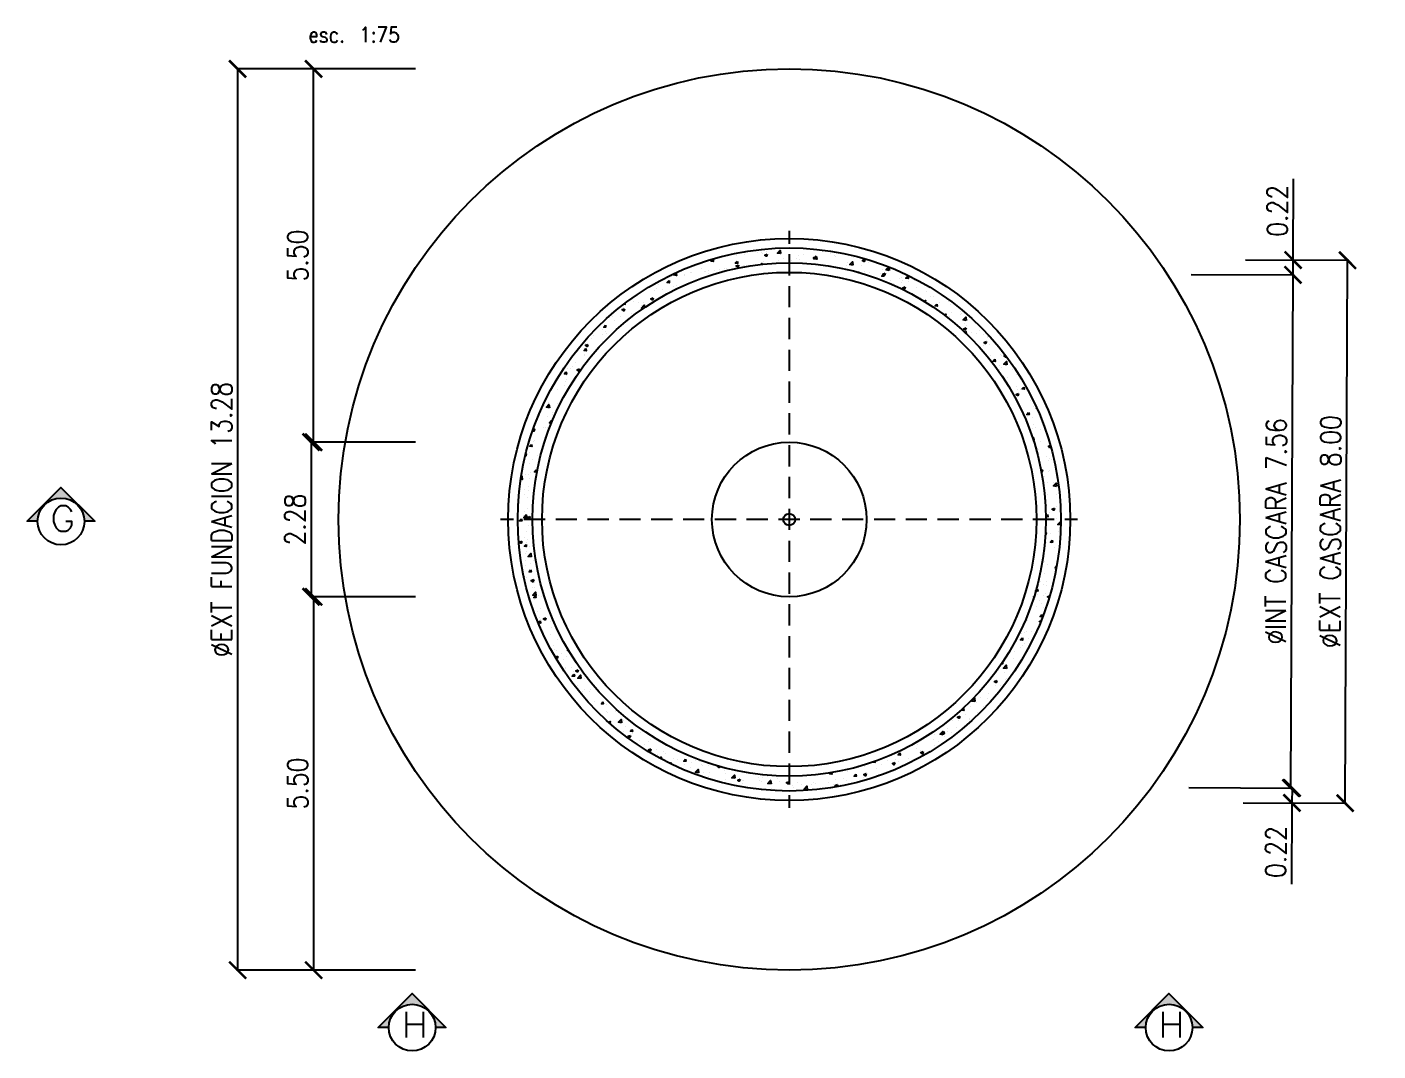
# Model space of a CAD drawing. Extents: x 93 to 1928, y 79 to 574.
# Drawn here: x 1172.7 to 1371.7, y 135.3 to 286.1 of the extents above; entities that cross this region are included whole.
import ezdxf

# ---------------------------------------------------------------- set-up
doc = ezdxf.new("R2010")
doc.units = 0
doc.header["$MEASUREMENT"] = 0
for name, color, linetype in [('Cotas', 1, 'Continuous'), ('PDF2_00-COTAS-PARCIALES', 4, 'Continuous'), ('PDF2_auxiliar', 1, 'Continuous'), ('PDF2_CORTES', 6, 'Continuous'), ('PDF2_encofrado', 1, 'Continuous'), ('PDF2_HATCH', 1, 'Continuous')]:
    doc.layers.add(name, color=color, linetype=linetype)
doc.styles.add('ROMANS', font='ROMANS.SHX', dxfattribs={"width": 0.85})
doc.dimstyles.new('1.10', dxfattribs={"dimtxt": 3, "dimasz": 2.5, "dimexe": 0.18, "dimexo": 0.0625, "dimgap": 0.85, "dimtad": 1, "dimlfac": 0.1, "dimzin": 0, "dimdsep": 46, "dimtxsty": 'ROMANS', "dimblk": 'ARCHTICK', "dimcen": 0.09, "dimclrd": 256, "dimclre": 256, "dimclrt": 2, "dimadec": 0, "dimazin": 0, "dimtfac": 1, "dimtofl": 0, "dimtmove": 0, "dimatfit": 3, "dimfxl": 15, "dimfxlon": 1, "dimtolj": 1, "dimtzin": 0, "dimarcsym": 0})

# ---------------------------------------------------------------- blocks, each defined once
blk = doc.blocks.new('_ArchTick')
at = {"color": 0, "linetype": 'ByBlock', "const_width": 0.15}
blk.add_lwpolyline([(-0.5, -0.5), (0.5, 0.5)], dxfattribs=at)
blk = doc.blocks.new('*D97')
at = {"layer": 'Cotas', "lineweight": -2, "transparency": 16777216}
for p, q in [((1344.19, 249.63), (1359.37, 249.57)), ((1358.87, 174), (1359.19, 249.57)), ((1343.87, 174.06), (1359.05, 173.99))]:
    blk.add_line(p, q, dxfattribs=at)
at = {"layer": 'Defpoints', "color": 0, "transparency": 16777216}
for p in [(1310.57, 249.78), (1359.19, 249.57), (1310.25, 174.2)]:
    blk.add_point(p, dxfattribs=at)
at = {"layer": 'Cotas', "lineweight": -2, "transparency": 16777216, "xscale": 2.5, "yscale": 2.5, "zscale": 2.5}
for p, rotation in [((1359.19, 249.57), 89.75529367230575), ((1358.87, 174), 269.7552936723058)]:
    blk.add_blockref('_ArchTick', p, dxfattribs=dict(at, rotation=rotation))
at = {"layer": 'Cotas', "color": 2, "transparency": 16777216, "insert": (1356.68, 211.79), "char_height": 3, "attachment_point": 5, "rotation": 89.7553, "style": 'ROMANS'}
blk.add_mtext('\\A1;ØINT CASCARA 7.56', dxfattribs=at)
blk = doc.blocks.new('*D98')
at = {"layer": 'Cotas', "lineweight": -2, "transparency": 16777216}
for p, q in [((1352.21, 251.8), (1367.39, 251.73)), ((1366.87, 171.76), (1367.21, 251.73)), ((1351.87, 171.83), (1367.05, 171.76))]:
    blk.add_line(p, q, dxfattribs=at)
at = {"layer": 'Defpoints', "color": 0, "transparency": 16777216}
for p in [(1310.58, 251.98), (1367.21, 251.73), (1310.24, 172)]:
    blk.add_point(p, dxfattribs=at)
at = {"layer": 'Cotas', "lineweight": -2, "transparency": 16777216, "xscale": 2.5, "yscale": 2.5, "zscale": 2.5}
for p, rotation in [((1367.21, 251.73), 89.75529367230553), ((1366.87, 171.76), 269.7552936723055)]:
    blk.add_blockref('_ArchTick', p, dxfattribs=dict(at, rotation=rotation))
at = {"layer": 'Cotas', "color": 2, "transparency": 16777216, "insert": (1364.69, 211.76), "char_height": 3, "attachment_point": 5, "rotation": 89.7553, "style": 'ROMANS'}
blk.add_mtext('\\A1;ØEXT CASCARA 8.00', dxfattribs=at)
blk = doc.blocks.new('*D99')
at = {"layer": 'Cotas', "lineweight": -2, "transparency": 16777216}
for p, q in [((1358.93, 174), (1359.23, 173.99)), ((1359.05, 173.99), (1359.04, 171.79)), ((1358.92, 171.79), (1359.22, 171.79)), ((1359.04, 171.79), (1358.99, 159.82))]:
    blk.add_line(p, q, dxfattribs=at)
at = {"layer": 'Defpoints', "color": 0, "transparency": 16777216}
for p in [(1358.87, 174), (1358.86, 171.8), (1359.04, 171.79)]:
    blk.add_point(p, dxfattribs=at)
at = {"layer": 'Cotas', "lineweight": -2, "transparency": 16777216, "xscale": 2.5, "yscale": 2.5, "zscale": 2.5}
for p, rotation in [((1359.05, 173.99), 89.75529367231326), ((1359.04, 171.79), 269.7552936723132)]:
    blk.add_blockref('_ArchTick', p, dxfattribs=dict(at, rotation=rotation))
at = {"layer": 'Cotas', "color": 2, "transparency": 16777216, "insert": (1356.66, 164.57), "char_height": 3, "attachment_point": 5, "rotation": 89.7553, "style": 'ROMANS'}
blk.add_mtext('\\A1;0.22', dxfattribs=at)
blk = doc.blocks.new('*D100')
at = {"layer": 'Cotas', "lineweight": -2, "transparency": 16777216}
for p, q in [((1359.2, 251.77), (1359.25, 263.74)), ((1359.2, 251.77), (1359.02, 251.77)), ((1359.19, 249.57), (1359.2, 251.77)), ((1359.19, 249.57), (1359.01, 249.57))]:
    blk.add_line(p, q, dxfattribs=at)
at = {"layer": 'Defpoints', "color": 0, "transparency": 16777216}
for p in [(1359.2, 251.77), (1359.2, 251.77), (1359.19, 249.57)]:
    blk.add_point(p, dxfattribs=at)
at = {"layer": 'Cotas', "lineweight": -2, "transparency": 16777216, "xscale": 2.5, "yscale": 2.5, "zscale": 2.5}
for p, rotation in [((1359.2, 251.77), 89.7552936723013), ((1359.19, 249.57), 269.7552936723013)]:
    blk.add_blockref('_ArchTick', p, dxfattribs=dict(at, rotation=rotation))
at = {"layer": 'Cotas', "color": 2, "transparency": 16777216, "insert": (1356.88, 259.01), "char_height": 3, "attachment_point": 5, "rotation": 89.7553, "style": 'ROMANS'}
blk.add_mtext('\\A1;0.22', dxfattribs=at)
blk = doc.blocks.new('*D101')
at = {"layer": 'Cotas', "lineweight": -2, "transparency": 16777216}
for p, q in [((1229.57, 224.93), (1214.39, 224.93)), ((1214.57, 224.93), (1214.57, 202.16)), ((1229.57, 202.16), (1214.39, 202.16))]:
    blk.add_line(p, q, dxfattribs=at)
at = {"layer": 'Defpoints', "color": 0, "transparency": 16777216}
for p in [(1284.99, 224.93), (1214.57, 202.16), (1284.99, 202.16)]:
    blk.add_point(p, dxfattribs=at)
at = {"layer": 'Cotas', "lineweight": -2, "transparency": 16777216, "xscale": 2.5, "yscale": 2.5, "zscale": 2.5}
for p, rotation in [((1214.57, 224.93), 90), ((1214.57, 202.16), 270)]:
    blk.add_blockref('_ArchTick', p, dxfattribs=dict(at, rotation=rotation))
at = {"layer": 'Cotas', "color": 2, "transparency": 16777216, "insert": (1212.22, 213.54), "char_height": 3, "attachment_point": 5, "rotation": 90, "style": 'ROMANS'}
blk.add_mtext('\\A1;2.28', dxfattribs=at)
blk = doc.blocks.new('*D102')
at = {"layer": 'Cotas', "lineweight": -2, "transparency": 16777216}
for p, q in [((1229.94, 279.92), (1214.76, 279.92)), ((1214.94, 224.93), (1214.94, 279.92)), ((1229.94, 224.93), (1214.76, 224.93))]:
    blk.add_line(p, q, dxfattribs=at)
at = {"layer": 'Defpoints', "color": 0, "transparency": 16777216}
for p in [(1214.94, 279.92), (1284.99, 279.92), (1284.99, 224.93)]:
    blk.add_point(p, dxfattribs=at)
at = {"layer": 'Cotas', "lineweight": -2, "transparency": 16777216, "xscale": 2.5, "yscale": 2.5, "zscale": 2.5}
for p, rotation in [((1214.94, 279.92), 90), ((1214.94, 224.93), 270)]:
    blk.add_blockref('_ArchTick', p, dxfattribs=dict(at, rotation=rotation))
at = {"layer": 'Cotas', "color": 2, "transparency": 16777216, "insert": (1212.59, 252.42), "char_height": 3, "attachment_point": 5, "rotation": 90, "style": 'ROMANS'}
blk.add_mtext('\\A1;5.50', dxfattribs=at)
blk = doc.blocks.new('*D103')
at = {"layer": 'Cotas', "lineweight": -2, "transparency": 16777216}
for p, q in [((1229.94, 202.16), (1214.76, 202.16)), ((1214.94, 202.16), (1214.94, 147.17)), ((1229.94, 147.17), (1214.76, 147.17))]:
    blk.add_line(p, q, dxfattribs=at)
at = {"layer": 'Defpoints', "color": 0, "transparency": 16777216}
for p in [(1284.99, 202.16), (1214.94, 147.17), (1284.99, 147.17)]:
    blk.add_point(p, dxfattribs=at)
at = {"layer": 'Cotas', "lineweight": -2, "transparency": 16777216, "xscale": 2.5, "yscale": 2.5, "zscale": 2.5}
for p, rotation in [((1214.94, 202.16), 90), ((1214.94, 147.17), 270)]:
    blk.add_blockref('_ArchTick', p, dxfattribs=dict(at, rotation=rotation))
at = {"layer": 'Cotas', "color": 2, "transparency": 16777216, "insert": (1212.59, 174.66), "char_height": 3, "attachment_point": 5, "rotation": 90, "style": 'ROMANS'}
blk.add_mtext('\\A1;5.50', dxfattribs=at)
blk = doc.blocks.new('*D104')
at = {"layer": 'Cotas', "lineweight": -2, "transparency": 16777216}
for p, q in [((1218.75, 279.92), (1203.57, 279.92)), ((1203.75, 279.92), (1203.75, 147.17)), ((1218.75, 147.17), (1203.57, 147.17))]:
    blk.add_line(p, q, dxfattribs=at)
at = {"layer": 'Defpoints', "color": 0, "transparency": 16777216}
for p in [(1229.22, 279.92), (1203.75, 147.17), (1229.22, 147.17)]:
    blk.add_point(p, dxfattribs=at)
at = {"layer": 'Cotas', "lineweight": -2, "transparency": 16777216, "xscale": 2.5, "yscale": 2.5, "zscale": 2.5}
for p, rotation in [((1203.75, 279.92), 90), ((1203.75, 147.17), 270)]:
    blk.add_blockref('_ArchTick', p, dxfattribs=dict(at, rotation=rotation))
at = {"layer": 'Cotas', "color": 2, "transparency": 16777216, "insert": (1201.4, 213.54), "char_height": 3, "attachment_point": 5, "rotation": 90, "style": 'ROMANS'}
blk.add_mtext('\\A1;ØEXT FUNDACION 13.28', dxfattribs=at)

msp = doc.modelspace()

# ---------------------------------------------------------------- hatches: boundary and pattern name
at = {"layer": 'PDF2_00-COTAS-PARCIALES', "transparency": 33554559}
for points in [[(1179.97, 216.004), (1177.716, 218.259), (1176.16, 216.671), (1176.033, 216.576), (1175.81, 216.322), (1175.461, 216.004), (1175.048, 215.56), (1174.54, 215.052), (1173.969, 214.512), (1173.366, 213.877), (1172.731, 213.274), (1174.286, 213.274), (1174.35, 213.877), (1174.509, 214.512), (1174.794, 215.052), (1175.175, 215.56), (1175.652, 216.004), (1176.191, 216.322), (1176.795, 216.576), (1177.398, 216.671), (1178.033, 216.671), (1178.668, 216.576), (1179.24, 216.322), (1179.779, 216.004), (1180.256, 215.56), (1180.637, 215.052), (1180.923, 214.512), (1181.081, 213.877), (1181.145, 213.274), (1182.701, 213.274), (1182.066, 213.877), (1181.462, 214.512), (1180.891, 215.052), (1180.383, 215.56)], [(1231.027, 142.149), (1229.44, 143.737), (1227.884, 142.149), (1227.534, 141.8), (1227.185, 141.482), (1226.772, 141.038), (1226.264, 140.53), (1225.693, 139.99), (1225.09, 139.355), (1224.455, 138.72), (1226.01, 138.72), (1226.074, 139.355), (1226.233, 139.99), (1226.518, 140.53), (1226.899, 141.038), (1227.376, 141.482), (1227.915, 141.8), (1228.519, 142.022), (1229.122, 142.149), (1229.757, 142.149), (1230.392, 142.022), (1230.964, 141.8), (1231.503, 141.482), (1231.98, 141.038), (1232.361, 140.53), (1232.647, 139.99), (1232.837, 139.355), (1232.869, 138.72), (1234.425, 138.72), (1233.821, 139.355), (1233.186, 139.99), (1232.615, 140.53), (1232.139, 141.038), (1231.376, 141.8), (1231.122, 142.022)], [(1342.477, 142.149), (1340.921, 143.737), (1339.333, 142.149), (1339.238, 142.022), (1339.016, 141.8), (1338.666, 141.482), (1338.254, 141.038), (1337.746, 140.53), (1337.174, 139.99), (1336.571, 139.355), (1335.936, 138.72), (1337.492, 138.72), (1337.555, 139.355), (1337.714, 139.99), (1338, 140.53), (1338.381, 141.038), (1338.857, 141.482), (1339.397, 141.8), (1339.968, 142.022), (1340.603, 142.149), (1341.238, 142.149), (1341.873, 142.022), (1342.445, 141.8), (1342.985, 141.482), (1343.461, 141.038), (1343.842, 140.53), (1344.128, 139.99), (1344.287, 139.355), (1344.35, 138.72), (1345.906, 138.72), (1345.271, 139.355), (1344.668, 139.99), (1344.096, 140.53), (1343.588, 141.038), (1343.175, 141.482), (1342.826, 141.8)]]:
    msp.add_hatch(color=256, dxfattribs=at).paths.add_polyline_path(points)

# ---------------------------------------------------------------- linework, layer by layer
at = {"layer": 'PDF2_00-COTAS-PARCIALES', "lineweight": 25}
for points in [[(1214.421, 284.684), (1215.437, 284.684), (1215.437, 284.906), (1215.373, 285.097), (1215.278, 285.224), (1215.088, 285.319), (1214.834, 285.319), (1214.675, 285.224), (1214.516, 285.001), (1214.421, 284.684), (1214.421, 284.462), (1214.516, 284.144), (1214.675, 283.922), (1214.834, 283.826), (1215.088, 283.826), (1215.278, 283.922), (1215.437, 284.144)], [(1216.898, 285.001), (1216.802, 285.224), (1216.548, 285.319), (1216.294, 285.319), (1216.04, 285.224), (1215.945, 285.001), (1216.04, 284.779), (1216.231, 284.684), (1216.644, 284.589), (1216.802, 284.462), (1216.898, 284.239), (1216.898, 284.144), (1216.802, 283.922), (1216.548, 283.826), (1216.294, 283.826), (1216.04, 283.922), (1215.945, 284.144)], [(1218.453, 285.001), (1218.263, 285.224), (1218.104, 285.319), (1217.85, 285.319), (1217.66, 285.224), (1217.501, 285.001), (1217.406, 284.684), (1217.406, 284.462), (1217.501, 284.144), (1217.66, 283.922), (1217.85, 283.826), (1218.104, 283.826), (1218.263, 283.922), (1218.453, 284.144)], [(1222.168, 285.636), (1222.327, 285.763), (1222.581, 286.081), (1222.581, 283.826)], [(1224.804, 283.826), (1225.661, 286.081), (1224.455, 286.081)], [(1227.217, 286.081), (1226.36, 286.081), (1226.264, 285.097), (1226.36, 285.224), (1226.614, 285.319), (1226.868, 285.319), (1227.122, 285.224), (1227.312, 285.001), (1227.376, 284.684), (1227.376, 284.462), (1227.312, 284.144), (1227.122, 283.922), (1226.868, 283.826), (1226.614, 283.826), (1226.36, 283.922), (1226.264, 284.049), (1226.169, 284.239)], [(1174.286, 213.274), (1172.731, 213.274), (1177.716, 218.259), (1182.701, 213.274), (1181.145, 213.274)], [(1226.01, 138.72), (1224.455, 138.72), (1229.44, 143.737), (1234.425, 138.72), (1232.869, 138.72)], [(1337.492, 138.72), (1335.936, 138.72), (1340.921, 143.737), (1345.906, 138.72), (1344.35, 138.72)]]:
    msp.add_lwpolyline(points, dxfattribs=at)
for points in [[(1223.788, 285.319), (1223.692, 285.224), (1223.788, 285.097), (1223.883, 285.224)], [(1219.12, 284.049), (1219.057, 283.922), (1219.12, 283.826), (1219.215, 283.922)], [(1223.788, 284.049), (1223.692, 283.922), (1223.788, 283.826), (1223.883, 283.922)]]:
    msp.add_lwpolyline(points, close=True, dxfattribs=at)
at = {"layer": 'PDF2_00-COTAS-PARCIALES', "color": 6, "lineweight": 25}
for points in [[(1179.335, 214.671), (1179.144, 215.02), (1178.795, 215.369), (1178.446, 215.56), (1177.716, 215.56), (1177.366, 215.369), (1177.017, 215.02), (1176.827, 214.671), (1176.636, 214.131), (1176.636, 213.242), (1176.827, 212.702), (1177.017, 212.321), (1177.366, 211.972), (1177.716, 211.813), (1178.446, 211.813), (1178.795, 211.972), (1179.144, 212.321), (1179.335, 212.702), (1179.335, 213.242), (1178.446, 213.242)], [(1228.551, 141.038), (1228.551, 137.259)], [(1231.059, 141.038), (1231.059, 137.259)], [(1340.032, 141.038), (1340.032, 137.259)], [(1342.54, 141.038), (1342.54, 137.259)], [(1228.551, 139.228), (1231.059, 139.228)], [(1340.032, 139.228), (1342.54, 139.228)]]:
    msp.add_lwpolyline(points, dxfattribs=at)
at = {"layer": 'PDF2_00-COTAS-PARCIALES', "lineweight": 25}
for centre in [(1177.731, 213.258), (1229.455, 138.704), (1340.937, 138.704)]:
    msp.add_circle(centre, 3.445, dxfattribs=at)
at = {"layer": 'PDF2_auxiliar', "lineweight": 25}
for points in [[(1284.974, 256.043), (1284.974, 254.17)], [(1284.974, 252.614), (1284.974, 249.471)], [(1284.974, 247.915), (1284.974, 244.803)], [(1284.974, 243.247), (1284.974, 240.104)], [(1284.974, 238.548), (1284.974, 235.436)], [(1284.974, 233.849), (1284.974, 230.737)], [(1284.974, 229.181), (1284.974, 226.038)], [(1284.974, 224.482), (1284.974, 221.37)], [(1284.974, 219.814), (1284.974, 216.671)], [(1284.974, 215.115), (1284.974, 212.003)], [(1244.363, 213.559), (1242.49, 213.559)], [(1249.031, 213.559), (1245.919, 213.559)], [(1253.73, 213.559), (1250.618, 213.559)], [(1258.429, 213.559), (1255.286, 213.559)], [(1263.097, 213.559), (1259.985, 213.559)], [(1267.796, 213.559), (1264.653, 213.559)], [(1272.464, 213.559), (1269.352, 213.559)], [(1277.163, 213.559), (1274.051, 213.559)], [(1281.862, 213.559), (1278.719, 213.559)], [(1286.53, 213.559), (1283.418, 213.559)], [(1291.229, 213.559), (1288.086, 213.559)], [(1295.897, 213.559), (1292.785, 213.559)], [(1300.596, 213.559), (1297.484, 213.559)], [(1305.263, 213.559), (1302.152, 213.559)], [(1309.963, 213.559), (1306.851, 213.559)], [(1314.662, 213.559), (1311.519, 213.559)], [(1319.33, 213.559), (1316.218, 213.559)], [(1324.029, 213.559), (1320.885, 213.559)], [(1327.458, 213.559), (1325.585, 213.559)], [(1284.974, 210.416), (1284.974, 207.304)], [(1284.974, 205.748), (1284.974, 202.605)], [(1284.974, 201.049), (1284.974, 197.937)], [(1284.974, 196.381), (1284.974, 193.238)], [(1284.974, 191.682), (1284.974, 188.57)], [(1284.974, 186.983), (1284.974, 183.871)], [(1284.974, 182.315), (1284.974, 179.172)], [(1284.974, 177.616), (1284.974, 174.504)], [(1284.974, 172.948), (1284.974, 171.075)]]:
    msp.add_lwpolyline(points, dxfattribs=at)
msp.add_circle((1284.99, 213.543), 0.873, dxfattribs=at)
at = {"layer": 'PDF2_CORTES', "lineweight": 25}
for radius in [39.992, 37.801]:
    msp.add_circle((1284.99, 213.543), radius, dxfattribs=at)
at = {"layer": 'PDF2_encofrado', "color": 4, "lineweight": 25}
for radius in [66.378, 41.389, 36.404, 11.383]:
    msp.add_circle((1284.99, 213.543), radius, dxfattribs=at)
at = {"layer": 'PDF2_HATCH', "lineweight": 25}
for points in [[(1278.401, 252.805), (1278.401, 252.805)], [(1280.338, 252.805), (1280.338, 252.805)], [(1280.91, 252.932), (1280.91, 252.932)], [(1281.576, 252.995), (1281.576, 252.995)], [(1283.481, 253.218), (1283.481, 253.218)], [(1283.513, 253.281), (1283.513, 253.281)], [(1289.959, 253.027), (1289.959, 253.027)], [(1274.051, 251.979), (1274.051, 251.979)], [(1275.289, 252.138), (1275.289, 252.138)], [(1275.829, 252.233), (1275.829, 252.233)], [(1277.195, 252.392), (1277.195, 252.392)], [(1278.306, 251.027), (1278.306, 251.027)], [(1278.338, 250.931), (1278.338, 250.931)], [(1278.401, 252.614), (1278.401, 252.614)], [(1280.814, 251.122), (1280.941, 251.249), (1280.941, 251.122)], [(1280.846, 251.249), (1280.846, 251.249)], [(1281.068, 252.678), (1281.068, 252.678)], [(1281.227, 251.535), (1281.227, 251.535)], [(1282.18, 251.249), (1282.18, 251.249)], [(1283.45, 251.63), (1283.45, 251.63)], [(1283.736, 252.582), (1283.736, 252.582)], [(1284.148, 252.011), (1284.148, 252.011)], [(1285.323, 251.662), (1285.323, 251.662)], [(1286.022, 251.979), (1286.022, 251.979)], [(1286.403, 252.455), (1286.403, 252.455)], [(1286.561, 251.852), (1286.561, 251.852)], [(1287.069, 252.519), (1287.069, 252.519)], [(1288.467, 252.074), (1288.467, 252.074)], [(1288.53, 252.297), (1288.53, 252.297)], [(1288.975, 252.328), (1289.038, 251.884), (1288.594, 251.947), (1288.975, 252.36)], [(1289.07, 252.36), (1289.07, 252.36)], [(1291.07, 251.027), (1291.07, 251.027)], [(1291.134, 252.678), (1291.134, 252.678)], [(1291.61, 252.487), (1291.61, 252.487)], [(1291.737, 252.233), (1291.737, 252.233)], [(1292.88, 252.678), (1292.88, 252.678)], [(1293.452, 250.931), (1293.452, 250.931)], [(1293.642, 251.376), (1293.642, 251.376)], [(1294.404, 252.138), (1294.404, 252.138)], [(1295.579, 251.027), (1295.579, 251.027)], [(1296.182, 251.693), (1296.182, 251.693)], [(1296.627, 251.376), (1296.627, 251.376)], [(1266.653, 249.026), (1266.653, 249.026)], [(1267.669, 249.344), (1267.669, 249.344)], [(1268.304, 249.915), (1268.368, 249.471), (1267.923, 249.566), (1268.209, 249.852)], [(1268.082, 249.534), (1268.082, 249.534)], [(1269.574, 249.598), (1269.574, 249.598)], [(1269.574, 249.534), (1269.574, 249.534)], [(1270.463, 249.915), (1270.463, 249.915)], [(1270.654, 249.884), (1270.654, 249.884)], [(1272.083, 250.487), (1272.083, 250.487)], [(1272.464, 250.011), (1272.464, 250.011)], [(1272.718, 250.011), (1272.718, 250.011)], [(1273.13, 249.788), (1273.13, 249.788)], [(1273.162, 250.201), (1273.162, 250.201)], [(1273.988, 250.169), (1273.988, 250.169)], [(1274.75, 250.36), (1274.75, 250.36)], [(1275.385, 250.519), (1275.385, 250.519)], [(1275.766, 250.582), (1275.766, 250.582)], [(1275.861, 250.423), (1275.861, 250.423)], [(1295.23, 249.915), (1295.261, 249.979), (1295.293, 249.915)], [(1296.119, 250.011), (1296.119, 250.011)], [(1296.563, 249.566), (1296.563, 249.566)], [(1296.786, 249.947), (1296.786, 249.947)], [(1298.437, 249.788), (1298.437, 249.788)], [(1298.691, 250.392), (1298.691, 250.392)], [(1298.786, 249.344), (1298.786, 249.344)], [(1299.707, 250.455), (1299.707, 250.455)], [(1301.199, 249.09), (1301.199, 249.09)], [(1301.453, 249.217), (1301.453, 249.217)], [(1265.097, 247.216), (1265.097, 247.216)], [(1265.415, 247.502), (1265.415, 247.502)], [(1265.764, 248.169), (1265.764, 248.169)], [(1266.367, 247.375), (1266.367, 247.375)], [(1268.018, 247.883), (1268.018, 247.883)], [(1268.241, 247.629), (1268.241, 247.629)], [(1268.431, 248.042), (1268.431, 248.042)], [(1299.834, 248.677), (1299.834, 248.677)], [(1300.278, 248.232), (1300.278, 248.232)], [(1301.548, 248.423), (1301.548, 248.423)], [(1301.612, 248.709), (1301.612, 248.709)], [(1302.501, 248.55), (1302.501, 248.55)], [(1303.422, 248.677), (1303.422, 248.677)], [(1303.676, 247.724), (1303.676, 247.724)], [(1305.263, 247.089), (1305.263, 247.089)], [(1260.493, 245.153), (1260.493, 245.153)], [(1260.62, 245.026), (1260.62, 245.026)], [(1260.62, 244.835), (1260.62, 244.835)], [(1260.652, 245.311), (1260.842, 245.28), (1260.842, 245.438)], [(1262.112, 245.724), (1262.112, 245.724)], [(1262.843, 245.502), (1262.843, 245.502)], [(1263.16, 245.057), (1263.16, 245.057)], [(1263.478, 244.644), (1263.255, 244.676), (1263.636, 245.089), (1263.668, 244.772)], [(1263.541, 245.534), (1263.541, 245.534)], [(1263.795, 245.248), (1263.795, 245.248)], [(1264.303, 245.184), (1264.399, 245.28), (1264.399, 245.248)], [(1264.78, 245.597), (1264.78, 245.597)], [(1304.311, 246.2), (1304.311, 246.2)], [(1304.819, 245.692), (1305.073, 245.788), (1305.009, 245.597)], [(1305.803, 246.454), (1305.803, 246.454)], [(1306.216, 246.454), (1306.216, 246.454)], [(1307.105, 245.534), (1307.105, 245.534)], [(1307.232, 246.708), (1307.232, 246.708)], [(1308.439, 245.629), (1308.439, 245.629)], [(1308.724, 245.153), (1308.724, 245.153)], [(1258.461, 243.279), (1258.461, 243.279)], [(1258.905, 243.438), (1258.905, 243.438)], [(1259.318, 242.866), (1259.318, 242.866)], [(1260.207, 243.501), (1260.207, 243.501)], [(1261.128, 243.184), (1261.128, 243.184)], [(1261.795, 243.946), (1261.795, 243.946)], [(1307.772, 243.692), (1308.058, 243.787), (1307.962, 243.533)], [(1308.534, 243.12), (1308.534, 243.12)], [(1308.661, 243.47), (1308.661, 243.47)], [(1308.947, 243.978), (1308.947, 243.978)], [(1310.058, 244.676), (1310.058, 244.676)], [(1310.058, 244.676), (1310.058, 244.676)], [(1310.153, 243.692), (1310.153, 243.692)], [(1310.185, 244.168), (1310.185, 244.168)], [(1310.344, 243.882), (1310.344, 243.882)], [(1311.201, 243.025), (1311.201, 243.025)], [(1257.54, 241.469), (1257.54, 241.469)], [(1257.889, 241.184), (1257.889, 241.184)], [(1258.016, 240.898), (1258.016, 240.898)], [(1310.756, 242.422), (1310.756, 242.422)], [(1310.883, 241.057), (1311.01, 241.215), (1311.042, 240.898)], [(1311.106, 242.136), (1311.106, 242.136)], [(1311.836, 241.025), (1311.836, 241.025)], [(1312.598, 240.866), (1312.598, 240.866)], [(1313.043, 241.374), (1313.043, 241.374)], [(1313.646, 240.834), (1313.646, 240.834)], [(1313.868, 241.057), (1313.868, 241.057)], [(1254.968, 239.469), (1254.968, 239.469)], [(1255.857, 240.167), (1255.857, 240.167)], [(1256.111, 240.644), (1256.111, 240.644)], [(1256.683, 238.897), (1256.683, 238.897)], [(1257.477, 240.739), (1257.477, 240.739)], [(1257.477, 239.786), (1257.477, 239.786)], [(1313.582, 239.183), (1313.582, 239.183)], [(1314.249, 240.294), (1314.249, 240.294)], [(1314.44, 240.612), (1314.344, 240.612), (1314.376, 240.644)], [(1314.44, 239.31), (1314.44, 239.31)], [(1253.825, 238.294), (1253.825, 238.294)], [(1254.778, 237.691), (1254.778, 237.691)], [(1254.809, 238.675), (1254.809, 238.675)], [(1254.905, 237.818), (1254.905, 237.818)], [(1313.519, 238.358), (1313.519, 238.358)], [(1314.567, 237.691), (1314.567, 237.691)], [(1316.091, 237.85), (1316.091, 237.85)], [(1316.154, 238.548), (1316.154, 238.548)], [(1316.186, 238.262), (1316.186, 238.262)], [(1316.281, 237.754), (1316.281, 237.754)], [(1316.948, 237.564), (1316.885, 237.437), (1316.662, 237.627), (1316.853, 237.691)], [(1252.269, 235.786), (1252.269, 235.786)], [(1252.841, 235.754), (1252.841, 235.754)], [(1253.063, 236.103), (1253.063, 236.103)], [(1253.476, 236.675), (1253.476, 236.675)], [(1253.889, 235.087), (1253.889, 235.087)], [(1315.964, 235.563), (1315.964, 235.563)], [(1316.027, 236.198), (1316.027, 236.198)], [(1316.218, 235.944), (1316.218, 235.944)], [(1317.869, 235.595), (1317.869, 235.595)], [(1318.504, 234.865), (1318.504, 234.865)], [(1251.857, 233.214), (1251.857, 233.214)], [(1252.047, 233.849), (1252.047, 233.849)], [(1252.174, 234.706), (1252.174, 234.706)], [(1252.206, 234.135), (1252.206, 234.135)], [(1316.789, 234.23), (1316.789, 234.23)], [(1317.139, 234.452), (1317.139, 234.452)], [(1318.44, 233.182), (1318.44, 233.182)], [(1319.552, 232.928), (1319.552, 232.928)], [(1319.901, 232.833), (1319.901, 232.833)], [(1249.253, 231.499), (1249.285, 231.499), (1249.285, 231.594)], [(1249.57, 232.102), (1249.57, 232.102)], [(1250.84, 232.737), (1250.84, 232.737)], [(1251.412, 231.023), (1251.412, 231.023)], [(1252.142, 232.452), (1252.142, 232.452)], [(1317.932, 232.356), (1317.932, 232.356)], [(1318.377, 231.531), (1318.377, 231.531)], [(1318.567, 230.864), (1318.567, 230.864)], [(1318.631, 232.674), (1318.631, 232.674)], [(1319.075, 232.706), (1319.075, 232.706)], [(1320.473, 231.118), (1320.473, 231.118)], [(1248.935, 230.388), (1248.935, 230.388)], [(1249.253, 230.102), (1249.253, 230.102)], [(1249.507, 230.42), (1249.507, 230.42)], [(1249.539, 230.769), (1249.539, 230.769)], [(1250.11, 229.277), (1250.11, 229.277)], [(1250.11, 229.054), (1250.11, 229.054)], [(1250.872, 230.642), (1250.872, 230.642)], [(1320.917, 230.229), (1320.917, 230.229)], [(1321.235, 230.293), (1321.235, 230.293)], [(1321.457, 229.912), (1321.393, 229.975), (1321.425, 229.975)], [(1247.221, 226.736), (1247.475, 226.863), (1247.379, 226.546), (1247.189, 226.673)], [(1248.205, 228.8), (1248.205, 228.8)], [(1248.808, 227.086), (1248.808, 227.086)], [(1249.126, 227.022), (1249.126, 227.022)], [(1249.38, 227.086), (1249.38, 227.086)], [(1249.443, 228.768), (1249.443, 228.768)], [(1249.951, 227.752), (1249.697, 227.784), (1249.92, 228.07), (1249.983, 227.816)], [(1249.888, 228.102), (1249.888, 228.102)], [(1320.06, 228.641), (1320.06, 228.641)], [(1320.25, 227.721), (1320.25, 227.721)], [(1320.79, 226.895), (1320.79, 226.895)], [(1320.854, 228.578), (1320.854, 228.578)], [(1321.012, 227.594), (1321.012, 227.594)], [(1321.298, 227.054), (1321.298, 227.054)], [(1321.965, 226.863), (1321.965, 226.863)], [(1322.251, 227.752), (1322.251, 227.752)], [(1246.776, 225.117), (1246.776, 225.117)], [(1247.284, 224.99), (1247.284, 224.99)], [(1247.475, 225.117), (1247.475, 225.117)], [(1248.904, 225.562), (1248.904, 225.562)], [(1320.504, 226.451), (1320.536, 226.482), (1320.504, 226.419)], [(1320.854, 225.435), (1320.949, 225.562), (1321.012, 225.244), (1320.917, 225.244)], [(1320.949, 225.784), (1320.949, 225.784)], [(1321.933, 225.054), (1321.933, 225.054)], [(1322.822, 226.038), (1322.822, 226.038)], [(1246.173, 223.18), (1246.268, 223.212), (1246.173, 222.926), (1246.109, 222.958)], [(1246.173, 223.148), (1246.173, 223.148)], [(1246.713, 223.466), (1246.713, 223.466)], [(1247.919, 223.021), (1247.919, 223.021)], [(1321.52, 224.069), (1321.52, 224.069)], [(1321.743, 223.91), (1321.743, 223.91)], [(1323.489, 224.355), (1323.426, 224.164), (1323.171, 224.323), (1323.457, 224.45)], [(1323.235, 223.942), (1323.235, 223.942)], [(1323.521, 224.133), (1323.267, 224.196), (1323.457, 224.418)], [(1246.681, 221.783), (1246.681, 221.783)], [(1247.189, 222.45), (1247.189, 222.45)], [(1248.015, 221.593), (1248.015, 221.593)], [(1321.997, 221.847), (1321.997, 221.847)], [(1322.949, 222.799), (1322.949, 222.799)], [(1323.171, 222.259), (1323.171, 222.259)], [(1323.362, 222.513), (1323.362, 222.513)], [(1323.616, 222.386), (1323.616, 222.386)], [(1245.474, 219.751), (1245.601, 219.91), (1245.665, 219.433), (1245.411, 219.465)], [(1246.173, 220.195), (1246.173, 220.195)], [(1246.617, 220.132), (1246.617, 220.132)], [(1246.681, 219.624), (1246.681, 219.624)], [(1246.935, 220.449), (1246.935, 220.449)], [(1322.06, 220.735), (1322.314, 220.83), (1322.187, 220.545), (1322.092, 220.608)], [(1322.632, 219.846), (1322.632, 219.846)], [(1323.044, 218.957), (1323.044, 218.957)], [(1323.108, 220.608), (1323.108, 220.608)], [(1323.299, 220.703), (1323.299, 220.703)], [(1323.87, 218.989), (1323.87, 218.989)], [(1245.379, 217.624), (1245.379, 217.624)], [(1245.951, 217.909), (1245.951, 217.909)], [(1245.982, 217.211), (1245.982, 217.211)], [(1246.554, 218.449), (1246.554, 218.449)], [(1246.617, 217.814), (1246.617, 217.814)], [(1323.013, 217.274), (1323.013, 217.274)], [(1324.315, 217.179), (1324.315, 217.179)], [(1324.664, 218.068), (1324.664, 218.068)], [(1245.316, 215.845), (1245.316, 215.845)], [(1246.427, 215.115), (1246.427, 215.115)], [(1246.49, 216.798), (1246.49, 216.798)], [(1247.189, 216.131), (1247.189, 216.131)], [(1247.221, 216.068), (1247.221, 216.068)], [(1322.727, 216.639), (1322.727, 216.639)], [(1322.949, 216.48), (1322.949, 216.48)], [(1322.949, 215.623), (1322.949, 215.623)], [(1324.41, 215.464), (1324.41, 215.464)], [(1245.887, 214.099), (1245.887, 214.099)], [(1246.014, 214.702), (1246.014, 214.702)], [(1246.173, 213.877), (1246.173, 213.877)], [(1246.363, 213.464), (1246.363, 213.464)], [(1322.886, 213.94), (1322.886, 213.94)], [(1323.076, 213.496), (1323.076, 213.496)], [(1323.33, 214.639), (1323.33, 214.639)], [(1324.346, 213.655), (1324.346, 213.655)], [(1324.95, 212.734), (1324.569, 212.797), (1324.95, 213.178)], [(1324.854, 214.734), (1324.854, 214.734)], [(1246.3, 211.813), (1246.3, 211.813)], [(1246.649, 212.702), (1246.649, 212.702)], [(1322.695, 211.527), (1322.854, 211.559), (1322.759, 211.273), (1322.695, 211.305)], [(1322.822, 212.289), (1322.822, 212.289)], [(1323.013, 211.686), (1323.013, 211.686)], [(1323.426, 211.432), (1323.426, 211.432)], [(1324.632, 211.749), (1324.632, 211.749)], [(1324.918, 211.908), (1324.918, 211.908)], [(1245.665, 210.162), (1245.665, 210.162)], [(1245.951, 210.892), (1245.951, 210.892)], [(1246.236, 210.13), (1246.236, 210.13)], [(1246.427, 210.575), (1246.427, 210.575)], [(1246.744, 209.495), (1246.744, 209.495)], [(1247.157, 209.781), (1247.157, 209.781)], [(1322.695, 208.955), (1322.695, 208.955)], [(1322.759, 210.606), (1322.759, 210.606)], [(1322.917, 210.13), (1322.917, 210.13)], [(1323.584, 209.94), (1323.584, 209.94)], [(1324.029, 209.432), (1324.029, 209.432)], [(1246.141, 207.526), (1246.141, 207.526)], [(1246.173, 208.479), (1246.173, 208.479)], [(1246.363, 208.765), (1246.363, 208.765)], [(1246.935, 207.05), (1246.935, 207.05)], [(1247.348, 207.495), (1247.348, 207.495)], [(1322.632, 207.304), (1322.632, 207.304)], [(1246.046, 205.145), (1246.046, 205.145)], [(1246.109, 206.796), (1246.109, 206.796)], [(1246.363, 204.954), (1246.363, 204.954)], [(1322.568, 205.621), (1322.568, 205.621)], [(1323.044, 206.891), (1323.044, 206.891)], [(1324.124, 206.415), (1324.124, 206.415)], [(1324.124, 206.225), (1324.124, 206.225)], [(1324.315, 206.447), (1324.156, 206.447), (1324.378, 206.701)], [(1247.157, 203.462), (1247.157, 203.462)], [(1247.443, 204.288), (1247.443, 204.288)], [(1247.475, 203.526), (1247.475, 203.526)], [(1322.06, 204.351), (1322.06, 204.351)], [(1322.505, 203.97), (1322.505, 203.97)], [(1322.822, 204.446), (1322.822, 204.446)], [(1322.917, 203.811), (1322.917, 203.811)], [(1247.411, 201.716), (1247.411, 201.716)], [(1248.046, 202.287), (1248.046, 202.287)], [(1248.459, 202.129), (1248.459, 202.129)], [(1249.062, 201.716), (1249.062, 201.716)], [(1321.012, 202.16), (1321.012, 202.192)], [(1321.012, 202.16), (1321.012, 202.16)], [(1321.108, 201.779), (1321.108, 201.779)], [(1321.489, 202.478), (1321.489, 202.478)], [(1321.901, 201.557), (1321.901, 201.557)], [(1322.155, 201.113), (1322.155, 201.113)], [(1322.441, 202.287), (1322.441, 202.287)], [(1322.759, 202.637), (1322.759, 202.637)], [(1323.267, 202.033), (1323.044, 202.16), (1323.33, 202.287)], [(1247.983, 200.001), (1247.983, 200.001)], [(1248.142, 199.08), (1248.142, 199.08)], [(1248.396, 200.477), (1248.396, 200.477)], [(1249.729, 199.62), (1249.729, 199.62)], [(1320.092, 199.239), (1320.092, 199.239)], [(1321.425, 200.668), (1321.425, 200.668)], [(1322.378, 200.636), (1322.378, 200.636)], [(1248.332, 198.795), (1248.332, 198.795)], [(1248.745, 197.08), (1248.745, 197.08)], [(1248.84, 198.731), (1248.84, 198.731)], [(1249.824, 198.445), (1249.824, 198.445)], [(1250.047, 197.62), (1250.047, 197.62)], [(1319.774, 198.636), (1319.774, 198.636)], [(1319.965, 196.985), (1319.965, 196.985)], [(1320.123, 198.699), (1320.123, 198.699)], [(1320.695, 196.985), (1320.695, 196.985)], [(1321.711, 198.572), (1321.711, 198.572)], [(1321.997, 198.445), (1321.838, 198.541), (1322.092, 198.636)], [(1321.997, 198.953), (1321.997, 198.953)], [(1249.761, 196.635), (1249.761, 196.635)], [(1250.809, 195.842), (1250.809, 195.842)], [(1319.139, 196.699), (1319.139, 196.699)], [(1319.361, 195.016), (1319.361, 195.016)], [(1319.647, 195.302), (1319.647, 195.302)], [(1319.711, 196.953), (1319.711, 196.953)], [(1320.187, 196.032), (1320.187, 196.032)], [(1250.332, 194.921), (1250.332, 194.921)], [(1250.459, 194.413), (1250.459, 194.413)], [(1250.745, 194.191), (1250.745, 194.191)], [(1251.507, 193.746), (1251.507, 193.746)], [(1252.174, 193.365), (1252.174, 193.365)], [(1252.492, 194.222), (1252.333, 194.254), (1252.428, 194.349)], [(1316.98, 193.238), (1316.98, 193.238)], [(1318.059, 193.047), (1318.059, 193.047)], [(1318.123, 194.159), (1318.123, 194.159)], [(1318.98, 194.73), (1318.98, 194.73)], [(1319.584, 193.619), (1319.584, 193.619)], [(1251.761, 192.889), (1251.761, 192.889)], [(1252.111, 191.777), (1252.111, 191.777)], [(1252.111, 191.555), (1252.111, 191.555)], [(1252.936, 191.809), (1252.936, 191.809)], [(1253.19, 191.206), (1253.19, 191.206)], [(1253.254, 192.889), (1253.254, 192.889)], [(1254.016, 191.809), (1254.016, 191.809)], [(1315.551, 191.047), (1315.551, 191.047)], [(1315.837, 191.238), (1315.837, 191.238)], [(1316.25, 192.349), (1316.472, 192.317), (1316.44, 192.603)], [(1316.758, 191.079), (1316.758, 191.079)], [(1316.916, 191.587), (1316.916, 191.587)], [(1317.17, 191.619), (1317.17, 191.619)], [(1253.127, 189.555), (1253.127, 189.555)], [(1253.825, 189.11), (1253.825, 189.11)], [(1254.841, 190.063), (1254.841, 190.063)], [(1314.344, 189.618), (1314.344, 189.618)], [(1315.424, 189.078), (1315.424, 189.078)], [(1316.154, 189.078), (1316.154, 189.078)], [(1316.853, 189.936), (1316.853, 189.936)], [(1317.043, 190.158), (1317.043, 190.158)], [(1254.524, 188.253), (1254.524, 188.253)], [(1254.873, 188.443), (1254.873, 188.443)], [(1255.603, 188.221), (1255.603, 188.221)], [(1255.794, 188.443), (1255.794, 188.443)], [(1313.138, 187.396), (1313.138, 187.396)], [(1314.122, 187.11), (1314.122, 187.11)], [(1314.281, 187.935), (1314.281, 187.935)], [(1255.54, 186.538), (1255.54, 186.538)], [(1256.365, 186.697), (1256.365, 186.697)], [(1258.08, 185.268), (1258.08, 185.268)], [(1258.143, 186.919), (1258.143, 186.919)], [(1258.143, 186.348), (1258.143, 186.348)], [(1258.207, 185.141), (1258.207, 185.141)], [(1259.445, 185.332), (1259.445, 185.332)], [(1310.915, 186.062), (1310.915, 186.062)], [(1311.646, 185.935), (1311.646, 185.935)], [(1312.217, 186.888), (1312.217, 186.888)], [(1312.535, 186.634), (1312.535, 186.634)], [(1312.789, 185.141), (1312.789, 185.141)], [(1313.582, 185.935), (1313.582, 185.935)], [(1313.995, 186.062), (1314.027, 186.094)], [(1313.995, 186.062), (1313.995, 186.062)], [(1314.217, 186.284), (1314.217, 186.284)], [(1258.397, 183.681), (1258.62, 183.776), (1258.556, 183.522)], [(1259.858, 183.681), (1259.858, 183.681)], [(1260.017, 183.585), (1260.017, 183.585)], [(1260.588, 183.935), (1260.588, 183.935)], [(1308.851, 184.189), (1308.851, 184.189)], [(1308.978, 183.871), (1308.978, 183.871)], [(1309.645, 184.728), (1309.645, 184.728)], [(1309.994, 183.903), (1309.994, 183.903)], [(1310.915, 184.887), (1310.915, 184.887)], [(1311.519, 184.093), (1311.519, 184.093)], [(1311.582, 184.252), (1311.582, 184.252)], [(1260.525, 182.284), (1260.525, 182.284)], [(1260.906, 182.982), (1260.906, 182.982)], [(1261.858, 182.03), (1261.858, 182.03)], [(1263.033, 182.601), (1263.033, 182.601)], [(1263.128, 182.22), (1263.128, 182.22)], [(1263.382, 182.252), (1263.382, 182.252)], [(1264.589, 181.14), (1264.589, 181.14)], [(1306.279, 181.077), (1306.279, 181.077)], [(1306.406, 181.903), (1306.406, 181.903)], [(1307.899, 181.649), (1307.899, 181.649)], [(1308.28, 182.315), (1308.28, 182.315)], [(1308.343, 182.76), (1308.343, 182.76)], [(1308.947, 182.22), (1308.947, 182.22)], [(1309.582, 182.919), (1309.582, 182.919)], [(1263.001, 180.918), (1263.001, 180.918)], [(1263.7, 180.474), (1263.7, 180.474)], [(1264.208, 180.886), (1264.208, 180.886)], [(1265.51, 179.648), (1265.51, 179.648)], [(1266.494, 179.394), (1266.494, 179.394)], [(1266.812, 179.108), (1266.812, 179.108)], [(1268.685, 179.331), (1268.685, 179.331)], [(1301.453, 179.077), (1301.453, 179.077)], [(1301.548, 179.331), (1301.548, 179.331)], [(1303.771, 179.87), (1303.771, 179.87)], [(1303.866, 180.378), (1303.866, 180.378)], [(1304.216, 179.204), (1304.216, 179.204)], [(1304.374, 179.553), (1304.374, 179.553)], [(1306.343, 180.251), (1306.343, 180.251)], [(1307.041, 180.791), (1307.041, 180.791)], [(1265.542, 178.918), (1265.542, 178.918)], [(1265.954, 178.378), (1266.113, 178.537), (1266.177, 178.251)], [(1267.383, 177.648), (1267.574, 177.711), (1267.542, 177.553)], [(1268.018, 178.346), (1268.018, 178.346)], [(1268.558, 178.124), (1268.558, 178.124)], [(1269.606, 177.457), (1269.606, 177.457)], [(1270.527, 177.775), (1270.527, 177.775)], [(1271.225, 177.997), (1271.225, 177.997)], [(1271.797, 177.965), (1271.797, 177.965)], [(1272.114, 177.394), (1272.114, 177.394)], [(1272.273, 177.33), (1272.273, 177.33)], [(1273.289, 177.616), (1273.035, 177.648), (1273.067, 177.68)], [(1273.099, 177.362), (1273.099, 177.362)], [(1274.718, 177.171), (1274.654, 177.013), (1274.432, 177.203), (1274.527, 177.235)], [(1296.024, 177.171), (1296.024, 177.171)], [(1297.357, 177.838), (1297.643, 177.807), (1297.643, 177.934)], [(1298.595, 177.521), (1298.595, 177.521)], [(1299.421, 177.997), (1299.421, 177.997)], [(1300.659, 178.156), (1300.659, 178.156)], [(1301.136, 177.838), (1301.136, 177.838)], [(1302.564, 178.41), (1302.564, 178.41)], [(1304.851, 178.854), (1304.851, 178.854)], [(1304.851, 178.854), (1304.851, 178.854)], [(1269.193, 176.917), (1269.193, 176.917)], [(1270.495, 176.981), (1270.495, 176.981)], [(1272.368, 176.219), (1272.368, 176.219)], [(1273.035, 175.711), (1273.035, 175.711)], [(1273.321, 176.314), (1273.321, 176.314)], [(1275.512, 176.632), (1275.512, 176.632)], [(1275.575, 175.235), (1275.575, 175.235)], [(1275.607, 176.06), (1275.607, 176.06)], [(1278.115, 176.378), (1278.115, 176.378)], [(1278.242, 175.139), (1278.242, 175.139)], [(1280.497, 175.489), (1280.497, 175.489)], [(1281.037, 175.552), (1281.037, 175.552)], [(1281.767, 175.679), (1281.767, 175.679)], [(1283.227, 175.425), (1283.227, 175.425)], [(1285.736, 175.743), (1285.736, 175.743)], [(1291.229, 176.282), (1291.261, 176.028), (1290.975, 176.06), (1291.134, 176.282)], [(1291.801, 175.203), (1291.801, 175.203)], [(1293.039, 175.362), (1293.039, 175.362)], [(1293.388, 175.139), (1293.388, 175.139)], [(1293.642, 176.441), (1293.642, 176.441)], [(1294.944, 175.616), (1294.944, 175.616)], [(1295.23, 176.981), (1295.23, 176.981)], [(1295.96, 175.52), (1295.96, 175.52)], [(1296.309, 176.314), (1296.309, 176.314)], [(1297.897, 176.886), (1297.897, 176.886)], [(1298.087, 176.028), (1298.087, 176.028)], [(1298.976, 176.219), (1298.976, 176.219)], [(1300.564, 176.759), (1300.564, 176.759)], [(1275.448, 174.822), (1275.448, 174.822)], [(1277.353, 175.076), (1277.353, 175.076)], [(1278.052, 174.695), (1278.052, 174.695)], [(1278.147, 175.076), (1278.147, 175.076)], [(1280.656, 175.076), (1280.656, 175.076)], [(1280.91, 175.012), (1280.91, 175.012)], [(1282.338, 173.933), (1282.338, 173.933)], [(1283.164, 173.774), (1283.164, 173.774)], [(1283.577, 174.917), (1283.577, 174.917)], [(1285.482, 174.346), (1285.482, 174.346)], [(1285.672, 174.092), (1285.672, 174.092)], [(1286.244, 174.79), (1286.244, 174.79)], [(1286.752, 174.536), (1286.752, 174.536)], [(1288.276, 174.473), (1288.276, 174.473)], [(1288.625, 174.758), (1288.625, 174.758)], [(1288.911, 174.663), (1288.911, 174.663)], [(1289.578, 174.092), (1289.578, 174.092)], [(1290.848, 174.822), (1290.848, 174.822)], [(1291.578, 174.568), (1291.578, 174.568)], [(1292.499, 174.568), (1292.499, 174.568)], [(1295.42, 175.076), (1295.42, 175.076)]]:
    msp.add_lwpolyline(points, dxfattribs=at)
for points in [[(1283.704, 252.71), (1283.259, 252.773), (1283.64, 253.186)], [(1273.765, 251.884), (1273.797, 251.566), (1273.511, 251.598)], [(1277.353, 251.566), (1277.385, 251.249), (1277.099, 251.281)], [(1277.544, 251.027), (1277.449, 250.709), (1277.195, 250.9)], [(1281.735, 252.646), (1281.64, 252.328), (1281.386, 252.487)], [(1288.911, 252.233), (1288.816, 251.947), (1288.562, 252.106)], [(1294.372, 251.027), (1293.928, 251.122), (1294.309, 251.503)], [(1296.119, 251.82), (1296.024, 251.535), (1295.77, 251.693)], [(1267.288, 248.741), (1267.32, 248.423), (1267.034, 248.455)], [(1298.849, 249.661), (1298.913, 249.376), (1298.627, 249.376)], [(1299.103, 249.82), (1299.008, 249.534), (1298.754, 249.693)], [(1299.707, 250.201), (1299.262, 250.296), (1299.643, 250.677)], [(1302.437, 249.376), (1302.501, 249.058), (1302.183, 249.09)], [(1302.088, 247.82), (1301.993, 247.502), (1301.739, 247.661)], [(1264.938, 246.2), (1264.843, 245.883), (1264.589, 246.042)], [(1306.724, 245.28), (1306.787, 244.962), (1306.47, 244.994)], [(1260.747, 244.581), (1260.652, 244.263), (1260.398, 244.454)], [(1311.042, 242.866), (1310.598, 242.93), (1310.979, 243.343)], [(1257.921, 242.168), (1257.953, 241.85), (1257.667, 241.882)], [(1311.042, 241.787), (1310.915, 241.469), (1310.693, 241.628)], [(1255.317, 239.342), (1255.222, 239.024), (1254.968, 239.215)], [(1314.027, 239.755), (1313.9, 239.469), (1313.678, 239.628)], [(1255.032, 238.707), (1255.063, 238.389), (1254.778, 238.421)], [(1315.265, 237.151), (1315.329, 236.834), (1315.043, 236.865)], [(1317.043, 236.325), (1316.599, 236.421), (1316.98, 236.802)], [(1252.111, 235.278), (1252.174, 234.96), (1251.888, 234.992)], [(1254.111, 235.722), (1254.016, 235.405), (1253.762, 235.563)], [(1319.552, 233.055), (1319.615, 232.737), (1319.298, 232.769)], [(1318.758, 232.102), (1318.663, 231.817), (1318.409, 231.975)], [(1249.666, 230.007), (1249.221, 230.07), (1249.602, 230.483)], [(1320.25, 229.308), (1320.314, 228.991), (1319.996, 229.023)], [(1247.03, 224.609), (1247.094, 224.291), (1246.808, 224.323)], [(1247.729, 220.862), (1247.792, 220.545), (1247.475, 220.576)], [(1324.346, 218.417), (1323.902, 218.481), (1324.315, 218.894)], [(1324.061, 215.21), (1323.965, 214.893), (1323.711, 215.052)], [(1245.538, 213.655), (1245.538, 213.559), (1245.601, 213.337), (1245.284, 213.369), (1245.443, 213.559)], [(1246.332, 213.75), (1245.887, 213.813), (1246.268, 214.226)], [(1246.808, 213.972), (1246.713, 213.655), (1246.459, 213.813)], [(1323.013, 214.258), (1323.076, 213.94), (1322.79, 213.972)], [(1245.601, 210.352), (1245.506, 210.035), (1245.252, 210.194)], [(1246.236, 209.876), (1246.268, 209.559), (1245.982, 209.59)], [(1323.711, 210.511), (1323.775, 210.194), (1323.489, 210.225)], [(1246.998, 208.034), (1246.554, 208.098), (1246.935, 208.511)], [(1246.903, 206.129), (1246.967, 205.812), (1246.681, 205.844)], [(1247.379, 204.7), (1247.252, 204.383), (1246.998, 204.573)], [(1321.52, 203.303), (1321.584, 202.986), (1321.266, 203.018)], [(1247.665, 202.351), (1247.221, 202.414), (1247.602, 202.827)], [(1247.602, 202.351), (1247.665, 202.065), (1247.379, 202.065)], [(1249.126, 199.049), (1249.031, 198.763), (1248.777, 198.922)], [(1322.219, 199.525), (1322.282, 199.239), (1321.965, 199.239)], [(1248.3, 198.604), (1248.364, 198.287), (1248.078, 198.318)], [(1319.33, 196.096), (1319.361, 195.778), (1319.075, 195.81)], [(1250.904, 193.429), (1250.809, 193.111), (1250.555, 193.302)], [(1253.889, 191.396), (1253.793, 191.111), (1253.539, 191.269)], [(1317.012, 191.587), (1316.567, 191.65), (1316.948, 192.063)], [(1253.285, 190.761), (1253.349, 190.444), (1253.031, 190.476)], [(1254.301, 190.126), (1253.857, 190.19), (1254.27, 190.603)], [(1315.551, 189.809), (1315.456, 189.523), (1315.202, 189.682)], [(1312.344, 186.729), (1311.9, 186.792), (1312.281, 187.205)], [(1257.54, 186.697), (1257.604, 186.38), (1257.318, 186.411)], [(1310.629, 185.745), (1310.693, 185.427), (1310.407, 185.459)], [(1260.303, 183.585), (1259.858, 183.681), (1260.239, 184.062)], [(1310.121, 184.57), (1310.026, 184.284), (1309.772, 184.443)], [(1261.604, 181.744), (1261.509, 181.458), (1261.255, 181.617)], [(1261.827, 182.633), (1261.89, 182.315), (1261.604, 182.347)], [(1307.645, 181.839), (1307.2, 181.934), (1307.613, 182.315)], [(1307.74, 182.315), (1307.804, 181.998), (1307.518, 182.03)], [(1264.589, 179.743), (1264.494, 179.426), (1264.24, 179.616)], [(1301.263, 179.172), (1301.326, 178.854), (1301.04, 178.886)], [(1304.724, 179.362), (1304.628, 179.045), (1304.374, 179.204)], [(1269.701, 178.251), (1269.765, 177.934), (1269.447, 177.934)], [(1300.532, 177.743), (1300.405, 177.426), (1300.183, 177.616)], [(1271.638, 176.251), (1271.193, 176.314), (1271.574, 176.727)], [(1276.972, 175.425), (1276.528, 175.489), (1276.909, 175.901)], [(1277.766, 175.298), (1277.639, 175.012), (1277.417, 175.171)], [(1294.785, 176.028), (1294.849, 175.743), (1294.563, 175.743)], [(1296.309, 176.124), (1296.214, 175.806), (1295.96, 175.997)], [(1282.307, 174.6), (1281.862, 174.663), (1282.243, 175.076)], [(1284.942, 174.917), (1284.847, 174.6), (1284.593, 174.79)], [(1287.641, 173.774), (1287.196, 173.838), (1287.578, 174.25)], [(1292.118, 174.504), (1292.023, 174.219), (1291.769, 174.377)]]:
    msp.add_lwpolyline(points, close=True, dxfattribs=at)

# ---------------------------------------------------------------- dimensions: what is measured, and where the dimension line sits
at = {"layer": 'Cotas'}
dim = msp.add_linear_dim(base=(1203.746, 147.166), p1=(1229.217, 279.921), p2=(1229.217, 147.166), angle=90, text='ØEXT FUNDACION <>', dimstyle='1.10', dxfattribs=at)
dim.commit()
dim.dimension.update_dxf_attribs({"geometry": '*D104', "text_midpoint": (1201.396, 213.543)})
for base, p1, p2, angle, picture, middle in [((1214.94, 279.921), (1284.99, 224.927), (1284.99, 279.921), 90, '*D102', (1212.59, 252.424)), ((1214.565, 202.16), (1284.99, 224.927), (1284.99, 202.16), 90, '*D101', (1212.215, 213.543)), ((1214.94, 147.166), (1284.99, 202.16), (1284.99, 147.166), 270, '*D103', (1212.59, 174.663))]:
    dim = msp.add_linear_dim(base=base, p1=p1, p2=p2, angle=angle, dimstyle='1.10', dxfattribs=at)
    dim.commit()
    dim.dimension.update_dxf_attribs({"geometry": picture, "text_midpoint": middle})
for p1, p2, distance, picture, middle in [((1359.193, 249.568), (1359.202, 251.769), 0, '*D100', (1356.883, 259.014)), ((1358.87, 173.996), (1358.86, 171.795), 0.18, '*D99', (1356.66, 164.569))]:
    dim = msp.add_aligned_dim(p1=p1, p2=p2, distance=distance, dimstyle='1.10', dxfattribs=at)
    dim.commit()
    dim.dimension.update_dxf_attribs({"geometry": picture, "text_midpoint": middle})
for p1, p2, distance, text, picture, middle in [((1310.242, 172.003), (1310.584, 251.976), -56.625, 'ØEXT CASCARA <>', '*D98', (1364.688, 211.758)), ((1310.252, 174.203), (1310.574, 249.776), -48.619, 'ØINT CASCARA <>', '*D97', (1356.681, 211.792))]:
    dim = msp.add_aligned_dim(p1=p1, p2=p2, distance=distance, text=text, dimstyle='1.10', dxfattribs=at)
    dim.commit()
    dim.dimension.update_dxf_attribs({"geometry": picture, "text_midpoint": middle})

doc.saveas('drawing.dxf')
